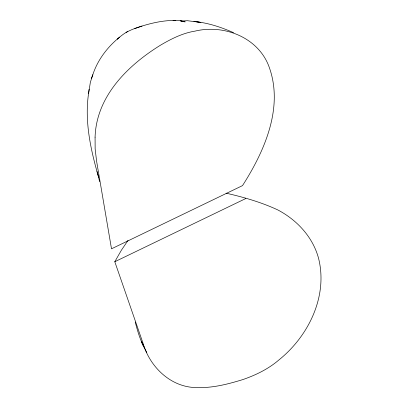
<?xml version="1.0" encoding="UTF-8"?>
<svg xmlns="http://www.w3.org/2000/svg" width="408" height="408" viewBox="0 0 408 408"><rect width="100%" height="100%" fill="white"/><g stroke="black" fill="none" stroke-linecap="round" stroke-linejoin="round"><path stroke-width="0.61" d="M89.087 89.27L88.587 93.508L90.392 82.12L92.82 74.837L91.397 78.341M88.704 92.58C84.272 121.003 90.704 149.894 98.603 177.169L97.002 171.498M92.601 75.378C97.588 59.512 108.212 45.997 121.212 35.858C127.235 30.845 134.666 28.427 142.025 26.056C152.985 22.675 164.347 20.242 175.874 20.425L172.987 20.497L180.193 20.721L185.196 21.884L181.953 21.374M226.124 193.173C243.739 197.217 261.339 202.251 277.761 209.916C297.029 219.994 312.962 237.16 318.602 258.473C328.063 296.489 308.382 336.32 278.863 359.983C268.408 369 255.714 375.146 242.734 379.619C228.118 384.091 213.037 388.028 197.635 387.585C171.462 387.983 149.966 367.368 143.004 343.184L114.796 261.732L121.36 250.272L128.025 240.399M118.085 38.485L117.392 39.158L119.503 37.143M126.577 32.191L126.041 32.599L127.852 31.258M114.796 261.732L245.81 198.523M134.742 28.555L142.025 26.056M180.79 21.032L187.445 20.711L200.95 22.43L193.902 21.44C207.677 22.756 220.963 27.066 233.549 32.681M180.193 20.721L184.319 21.665M144.417 347.815C140.071 339.726 137.506 330.863 135.232 322.009M146.809 352.721L141.489 341.787L143.774 346.81M98.282 176.016L99.608 181.616M95.074 137.159L95.141 148.879L96.558 160.966L111.501 248.819L242.52 185.609C264.731 150.894 284.458 106.355 268.469 65.234C257.065 36.944 223.579 24.23 195.034 31.115C182.631 33.094 171.171 38.893 160.451 45.212C127.673 65.484 96.375 96.257 95.074 137.159"/></g></svg>
